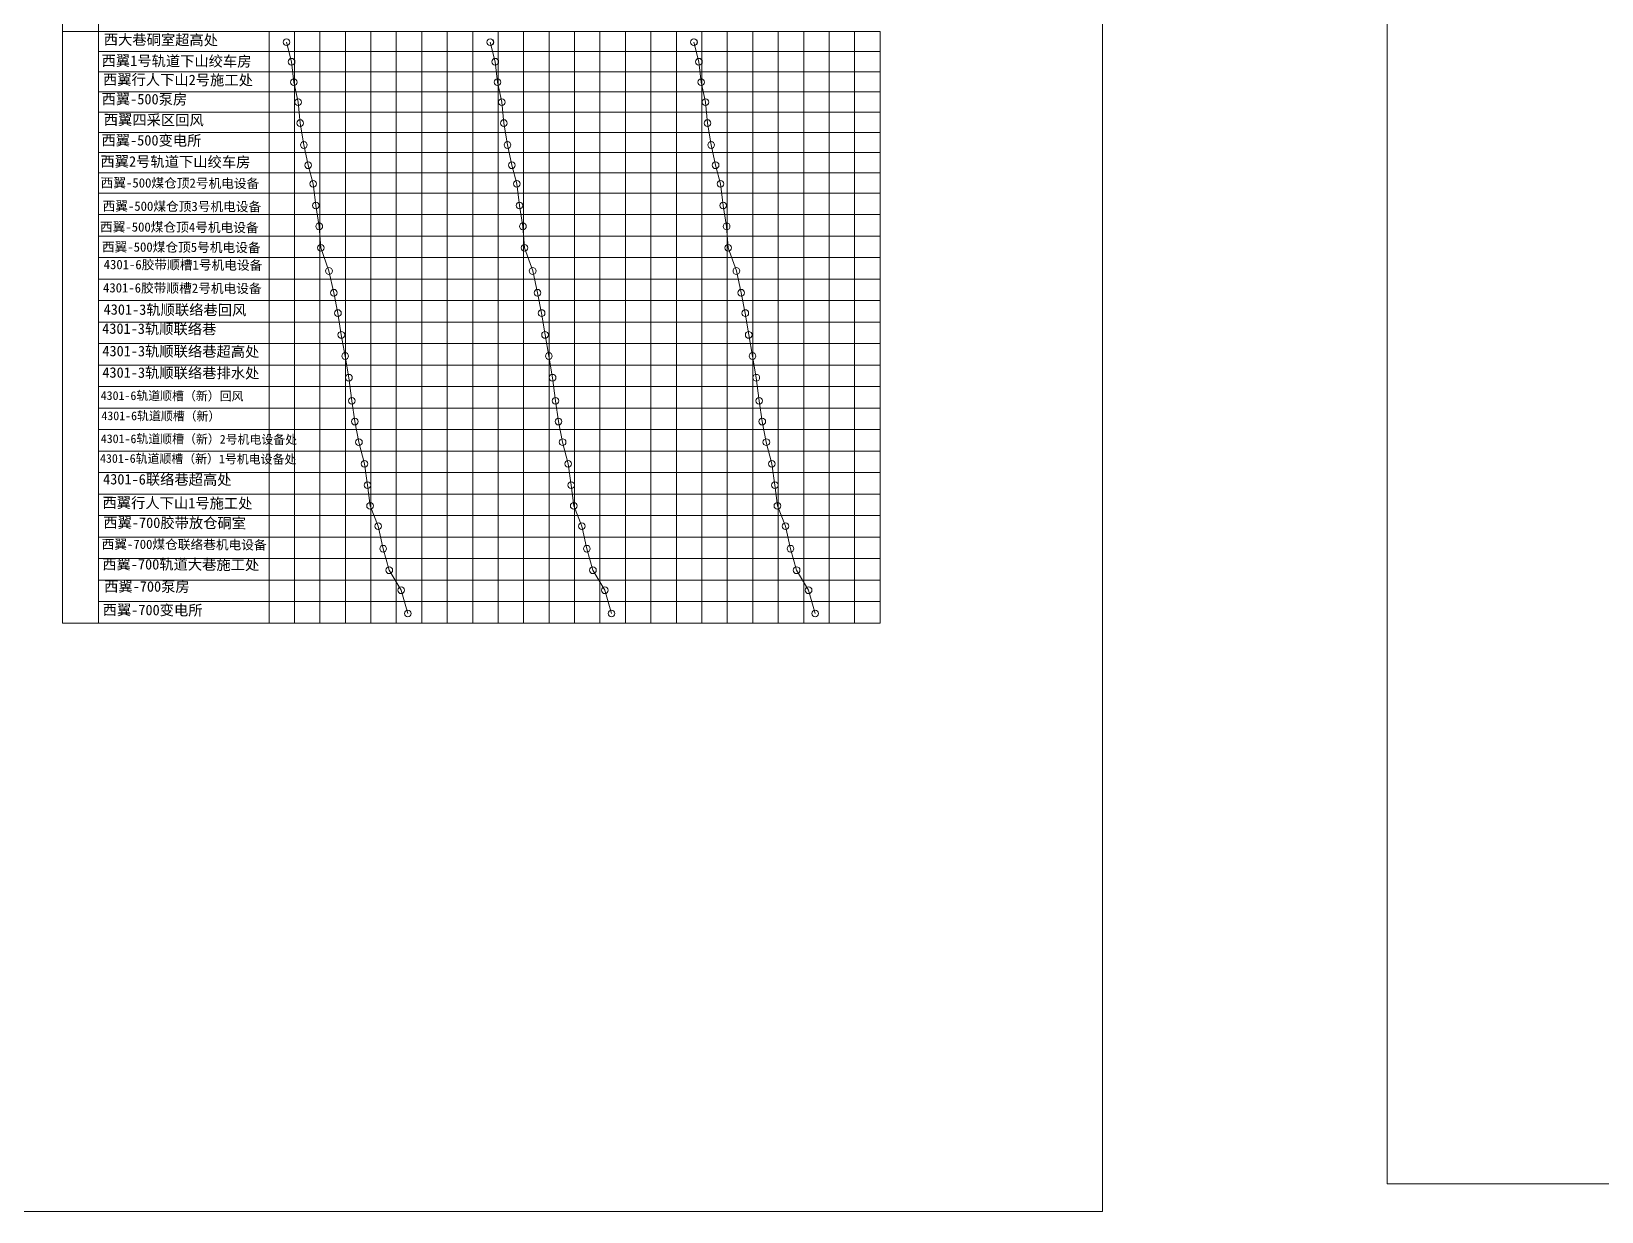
# Model space of a CAD drawing. Header units: inches. Extents: x -211412 to -11687, y -5 to 7052.
# Drawn here: x -210894 to -210354, y 6180 to 6586 of the extents above; entities that cross this region are included whole.
import ezdxf

# ---------------------------------------------------------------- set-up
doc = ezdxf.new("R2010")
doc.units = ezdxf.units.IN
doc.header["$MEASUREMENT"] = 0
doc.linetypes.add('CKSDHX1', pattern=[36, 30, -2, 0, -2, 0, -2])
doc.layers.get('0').update_dxf_attribs({"lineweight": 0})
doc.layers.add('通防巷道名称', color=7, linetype='CKSDHX1')

msp = doc.modelspace()

# ---------------------------------------------------------------- linework, layer by layer
at = {"color": 7}
for p, q in [((-210882.96, 6585.65), (-210882.96, 6777.87)), ((-210870.6, 6585.65), (-210870.6, 6719.15)), ((-210882.96, 6382.11), (-210882.96, 6585.65)), ((-210882.96, 6585.65), (-210601.92, 6585.65)), ((-210870.6, 6382.11), (-210870.6, 6585.65)), ((-210811.98, 6585.65), (-210811.98, 6382.11)), ((-210803.23, 6585.65), (-210803.23, 6382.11)), ((-210794.47, 6585.65), (-210794.47, 6382.11)), ((-210785.72, 6585.65), (-210785.72, 6382.11)), ((-210776.97, 6585.65), (-210776.97, 6382.11)), ((-210768.22, 6585.65), (-210768.22, 6382.11)), ((-210759.47, 6585.65), (-210759.47, 6382.11)), ((-210750.71, 6585.65), (-210750.71, 6382.11)), ((-210741.96, 6585.65), (-210741.96, 6382.11)), ((-210733.21, 6585.65), (-210733.21, 6382.11)), ((-210724.46, 6585.65), (-210724.46, 6382.11)), ((-210715.7, 6585.65), (-210715.7, 6382.11)), ((-210715.7, 6585.65), (-210715.7, 6382.11)), ((-210706.95, 6585.65), (-210706.95, 6382.11)), ((-210698.2, 6585.65), (-210698.2, 6382.11)), ((-210689.45, 6585.65), (-210689.45, 6382.11)), ((-210680.69, 6585.65), (-210680.69, 6382.11)), ((-210671.94, 6585.65), (-210671.94, 6382.11)), ((-210663.19, 6585.65), (-210663.19, 6382.11)), ((-210654.44, 6585.65), (-210654.44, 6382.11)), ((-210645.68, 6585.65), (-210645.68, 6382.11)), ((-210645.68, 6585.65), (-210645.68, 6382.11)), ((-210636.93, 6585.65), (-210636.93, 6382.11)), ((-210628.18, 6585.65), (-210628.18, 6382.11)), ((-210619.43, 6585.65), (-210619.43, 6382.11)), ((-210610.68, 6585.65), (-210610.68, 6382.11)), ((-210601.92, 6585.65), (-210601.92, 6382.11)), ((-210870.63, 6578.7), (-210601.95, 6578.7)), ((-210870.6, 6571.75), (-210601.92, 6571.75)), ((-210870.63, 6564.8), (-210601.95, 6564.8)), ((-210870.63, 6564.8), (-210601.95, 6564.8)), ((-210870.6, 6557.85), (-210601.92, 6557.85)), ((-210870.63, 6550.9), (-210601.95, 6550.9)), ((-210870.6, 6543.95), (-210601.92, 6543.95)), ((-210870.63, 6537), (-210601.95, 6537)), ((-210870.63, 6537), (-210601.95, 6537)), ((-210870.6, 6530.05), (-210601.92, 6530.05)), ((-210870.6, 6522.65), (-210601.92, 6522.65)), ((-210870.6, 6515.25), (-210601.92, 6515.25)), ((-210870.6, 6507.86), (-210601.92, 6507.86)), ((-210870.6, 6500.46), (-210601.92, 6500.46)), ((-210870.6, 6493.06), (-210601.92, 6493.06)), ((-210870.6, 6485.67), (-210601.92, 6485.67)), ((-210870.6, 6478.27), (-210601.92, 6478.27)), ((-210870.6, 6470.87), (-210601.92, 6470.87)), ((-210870.6, 6463.47), (-210601.92, 6463.47)), ((-210870.6, 6456.08), (-210601.92, 6456.08)), ((-210870.6, 6448.68), (-210601.92, 6448.68)), ((-210870.6, 6441.28), (-210601.92, 6441.28)), ((-210870.6, 6433.89), (-210601.92, 6433.89)), ((-210870.6, 6426.49), (-210601.92, 6426.49)), ((-210870.6, 6419.09), (-210601.92, 6419.09)), ((-210870.6, 6411.7), (-210601.92, 6411.7)), ((-210870.6, 6404.3), (-210601.92, 6404.3)), ((-210870.6, 6396.9), (-210601.92, 6396.9)), ((-210870.6, 6389.5), (-210601.92, 6389.5)), ((-210882.96, 6382.11), (-210601.92, 6382.11))]:
    msp.add_line(p, q, dxfattribs=at)
for p, q in [((-210805.95, 6581.96), (-210804.21, 6575.22)), ((-210735.93, 6581.96), (-210734.2, 6575.22)), ((-210665.91, 6581.96), (-210664.18, 6575.22)), ((-210804.21, 6575.22), (-210803.46, 6568.16)), ((-210734.2, 6575.22), (-210733.44, 6568.16)), ((-210664.18, 6575.22), (-210663.42, 6568.16)), ((-210803.46, 6568.16), (-210801.99, 6561.31)), ((-210733.44, 6568.16), (-210731.98, 6561.31)), ((-210663.42, 6568.16), (-210661.96, 6561.31)), ((-210801.99, 6561.31), (-210801.25, 6554.11)), ((-210731.98, 6561.31), (-210731.23, 6554.11)), ((-210661.96, 6561.31), (-210661.22, 6554.11)), ((-210801.25, 6554.11), (-210800.02, 6546.57)), ((-210731.23, 6554.11), (-210730, 6546.57)), ((-210661.22, 6554.11), (-210659.98, 6546.57)), ((-210800.02, 6546.57), (-210798.5, 6539.59)), ((-210730, 6546.57), (-210728.48, 6539.59)), ((-210659.98, 6546.57), (-210658.46, 6539.59)), ((-210798.5, 6539.59), (-210796.83, 6533.22)), ((-210728.48, 6539.59), (-210726.81, 6533.22)), ((-210658.46, 6539.59), (-210656.79, 6533.22)), ((-210796.83, 6533.22), (-210795.89, 6525.76)), ((-210726.81, 6533.22), (-210725.88, 6525.76)), ((-210656.79, 6533.22), (-210655.86, 6525.76)), ((-210795.89, 6525.76), (-210794.7, 6518.59)), ((-210725.88, 6525.76), (-210724.68, 6518.59)), ((-210655.86, 6525.76), (-210654.66, 6518.59)), ((-210794.7, 6518.59), (-210794.17, 6511.19)), ((-210724.68, 6518.59), (-210724.15, 6511.19)), ((-210654.66, 6518.59), (-210654.13, 6511.19)), ((-210794.17, 6511.19), (-210791.36, 6503.23)), ((-210724.15, 6511.19), (-210721.34, 6503.23)), ((-210654.13, 6511.19), (-210651.32, 6503.23)), ((-210791.36, 6503.23), (-210789.68, 6495.75)), ((-210721.34, 6503.23), (-210719.66, 6495.75)), ((-210651.32, 6503.23), (-210649.64, 6495.75)), ((-210789.68, 6495.75), (-210788.28, 6488.77)), ((-210719.66, 6495.75), (-210718.26, 6488.77)), ((-210649.64, 6495.75), (-210648.24, 6488.77)), ((-210788.28, 6488.77), (-210787.12, 6481.24)), ((-210718.26, 6488.77), (-210717.1, 6481.24)), ((-210648.24, 6488.77), (-210647.08, 6481.24)), ((-210787.12, 6481.24), (-210785.81, 6473.99)), ((-210717.1, 6481.24), (-210715.79, 6473.99)), ((-210647.08, 6481.24), (-210645.77, 6473.99)), ((-210785.81, 6473.99), (-210784.5, 6466.53)), ((-210715.79, 6473.99), (-210714.48, 6466.53)), ((-210645.77, 6473.99), (-210644.46, 6466.53)), ((-210784.5, 6466.53), (-210783.53, 6458.58)), ((-210714.48, 6466.53), (-210713.52, 6458.58)), ((-210644.46, 6466.53), (-210643.5, 6458.58)), ((-210783.53, 6458.58), (-210782.45, 6451.42)), ((-210713.52, 6458.58), (-210712.44, 6451.42)), ((-210643.5, 6458.58), (-210642.42, 6451.42)), ((-210782.45, 6451.42), (-210781.06, 6444.35)), ((-210712.44, 6451.42), (-210711.04, 6444.35)), ((-210642.42, 6451.42), (-210641.02, 6444.35)), ((-210781.06, 6444.35), (-210779.14, 6436.87)), ((-210711.04, 6444.35), (-210709.12, 6436.87)), ((-210641.02, 6444.35), (-210639.1, 6436.87)), ((-210779.14, 6436.87), (-210778.1, 6429.59)), ((-210709.12, 6436.87), (-210708.08, 6429.59)), ((-210639.1, 6436.87), (-210638.06, 6429.59)), ((-210778.1, 6429.59), (-210777.25, 6422.46)), ((-210708.08, 6429.59), (-210707.23, 6422.46)), ((-210638.06, 6429.59), (-210637.21, 6422.46)), ((-210777.25, 6422.46), (-210774.45, 6415.43)), ((-210707.23, 6422.46), (-210704.43, 6415.43)), ((-210637.21, 6422.46), (-210634.41, 6415.43)), ((-210774.45, 6415.43), (-210772.74, 6407.71)), ((-210704.43, 6415.43), (-210702.73, 6407.71)), ((-210634.41, 6415.43), (-210632.71, 6407.71)), ((-210772.74, 6407.71), (-210770.64, 6400.29)), ((-210702.73, 6407.71), (-210700.62, 6400.29)), ((-210632.71, 6407.71), (-210630.6, 6400.29)), ((-210770.64, 6400.29), (-210766.53, 6393.4)), ((-210700.62, 6400.29), (-210696.51, 6393.4)), ((-210630.6, 6400.29), (-210626.49, 6393.4)), ((-210766.53, 6393.4), (-210764.27, 6385.41)), ((-210696.51, 6393.4), (-210694.25, 6385.41)), ((-210626.49, 6393.4), (-210624.23, 6385.41))]:
    msp.add_line(p, q)
for points in [[(-210427.62, 7041.22), (-209541.43, 7041.22), (-209541.43, 6189.21), (-210427.62, 6189.21)], [(-211411.7, 7031.7), (-210525.51, 7031.7), (-210525.51, 6179.68), (-211411.7, 6179.68)]]:
    msp.add_lwpolyline(points, close=True)
for centre in [(-210805.95, 6581.96), (-210735.93, 6581.96), (-210735.93, 6581.96), (-210735.93, 6581.96), (-210735.93, 6581.96), (-210735.93, 6581.96), (-210735.93, 6581.96), (-210735.93, 6581.96), (-210735.93, 6581.96), (-210735.93, 6581.96), (-210735.93, 6581.96), (-210735.93, 6581.96), (-210735.93, 6581.96), (-210735.93, 6581.96), (-210735.93, 6581.96), (-210735.93, 6581.96), (-210735.93, 6581.96), (-210735.93, 6581.96), (-210735.93, 6581.96), (-210735.93, 6581.96), (-210735.93, 6581.96), (-210735.9, 6581.96), (-210735.9, 6581.96), (-210735.9, 6581.96), (-210735.9, 6581.96), (-210735.9, 6581.96), (-210735.9, 6581.96), (-210665.91, 6581.96), (-210665.91, 6581.96), (-210665.91, 6581.96), (-210665.91, 6581.96), (-210665.91, 6581.96), (-210665.91, 6581.96), (-210665.91, 6581.96), (-210665.91, 6581.96), (-210665.91, 6581.96), (-210665.91, 6581.96), (-210665.91, 6581.96), (-210665.91, 6581.96), (-210665.91, 6581.96), (-210665.91, 6581.96), (-210665.91, 6581.96), (-210665.91, 6581.96), (-210665.91, 6581.96), (-210665.91, 6581.96), (-210665.91, 6581.96), (-210665.91, 6581.96), (-210665.88, 6581.96), (-210665.88, 6581.96), (-210665.88, 6581.96), (-210665.88, 6581.96), (-210665.88, 6581.96), (-210665.88, 6581.96), (-210804.21, 6575.22), (-210734.2, 6575.22), (-210734.2, 6575.22), (-210734.2, 6575.22), (-210734.2, 6575.22), (-210734.2, 6575.22), (-210734.2, 6575.22), (-210664.18, 6575.22), (-210664.18, 6575.22), (-210664.18, 6575.22), (-210664.18, 6575.22), (-210664.18, 6575.22), (-210664.18, 6575.22), (-210803.46, 6568.16), (-210733.44, 6568.16), (-210663.42, 6568.16), (-210801.99, 6561.31), (-210731.98, 6561.31), (-210661.96, 6561.31), (-210801.25, 6554.11), (-210731.23, 6554.11), (-210661.22, 6554.11), (-210800.02, 6546.57), (-210730, 6546.57), (-210659.98, 6546.57), (-210798.5, 6539.59), (-210728.48, 6539.59), (-210658.46, 6539.59), (-210796.83, 6533.22), (-210726.81, 6533.22), (-210656.79, 6533.22), (-210795.89, 6525.76), (-210725.88, 6525.76), (-210655.86, 6525.76), (-210794.7, 6518.59), (-210724.68, 6518.59), (-210654.66, 6518.59), (-210794.17, 6511.19), (-210724.15, 6511.19), (-210654.13, 6511.19), (-210791.36, 6503.23), (-210721.34, 6503.23), (-210651.32, 6503.23), (-210789.68, 6495.75), (-210719.66, 6495.75), (-210649.64, 6495.75), (-210788.28, 6488.77), (-210718.26, 6488.77), (-210648.24, 6488.77), (-210787.12, 6481.24), (-210717.1, 6481.24), (-210647.08, 6481.24), (-210785.81, 6473.99), (-210715.79, 6473.99), (-210645.77, 6473.99), (-210784.5, 6466.53), (-210714.48, 6466.53), (-210644.46, 6466.53), (-210783.53, 6458.58), (-210713.52, 6458.58), (-210643.5, 6458.58), (-210782.45, 6451.42), (-210712.44, 6451.42), (-210642.42, 6451.42), (-210781.06, 6444.35), (-210711.04, 6444.35), (-210641.02, 6444.35), (-210779.14, 6436.87), (-210709.12, 6436.87), (-210639.1, 6436.87), (-210778.1, 6429.59), (-210708.08, 6429.59), (-210638.06, 6429.59), (-210777.25, 6422.46), (-210707.23, 6422.46), (-210637.21, 6422.46), (-210774.45, 6415.43), (-210704.43, 6415.43), (-210634.41, 6415.43), (-210772.74, 6407.71), (-210702.73, 6407.71), (-210632.71, 6407.71), (-210770.64, 6400.29), (-210700.62, 6400.29), (-210630.6, 6400.29), (-210766.53, 6393.4), (-210696.51, 6393.4), (-210626.49, 6393.4), (-210764.27, 6385.41), (-210694.25, 6385.41), (-210624.23, 6385.41)]:
    msp.add_circle(centre, 1.15, dxfattribs=at)

# ---------------------------------------------------------------- texts
at = {"layer": '通防巷道名称', "color": 0, "linetype": 'Continuous', "lineweight": 30, "attachment_point": 1, "rotation": 359.7045}
for s, insert, char_height, width in [('{\\fSimSun|b0|i0|c134|p34;\\C7;西大巷硐室超高处}', (-210868.78, 6584.66), 3.6, 67.4626), ('{\\fSimSun|b0|i0|c134|p2;西翼1号轨道下山绞车房}', (-210869.53, 6577.41), 3.6, 67.4626), ('{\\fSimSun|b0|i0|c134|p34;\\C7;西翼行人下山2号施工处}', (-210869.05, 6570.92), 3.6, 67.4626), ('{\\fSimSun|b0|i0|c134|p2;西翼-500泵房}', (-210869.52, 6564.23), 3.6, 67.4626), ('{\\fSimSun|b0|i0|c134|p34;\\C7;西翼四采区回风}', (-210868.77, 6557.09), 3.6, 67.4626), ('{\\fSimSun|b0|i0|c134|p2;西翼-500变电所}', (-210869.56, 6550.07), 3.6, 67.4626), ('{\\fSimSun|b0|i0|c134|p2;西翼2号轨道下山绞车房}', (-210869.92, 6542.76), 3.6, 67.4626), ('{\\fSimSun|b0|i0|c134|p2;西翼-500煤仓顶2号机电设备}', (-210869.84, 6535.21), 3.2, 67.4626), ('{\\fSimSun|b0|i0|c134|p2;西翼-500煤仓顶3号机电设备}', (-210869.18, 6527.2), 3.2, 67.4626), ('{\\fSimSun|b0|i0|c134|p2;西翼-500煤仓顶4号机电设备}', (-210870.07, 6520.04), 3.2, 67.4626), ('{\\fSimSun|b0|i0|c134|p2;西翼-500煤仓顶5号机电设备}', (-210869.4, 6513.15), 3.2, 67.4626), ('\\pt25.6;{\\fSimSun|b0|i0|c134|p34;\\C7;4301-6胶带顺槽1号机电设备}', (-210868.8, 6507.09), 3.2, 67.4626), ('\\pt25.6;{\\fSimSun|b0|i0|c134|p34;\\C7;4301-6胶带顺槽2号机电设备}', (-210869.03, 6499.08), 3.2, 67.4626), ('\\pt28.8;{\\fSimSun|b0|i0|c134|p34;\\C7;4301-3轨顺联络巷回风}', (-210868.84, 6491.82), 3.6, 67.4626), ('\\pt28.8;{\\fSimSun|b0|i0|c134|p34;\\C7;4301-3轨顺联络巷}', (-210869.32, 6485.25), 3.6, 67.4626), ('\\pt28.8;{\\fSimSun|b0|i0|c134|p34;\\C7;4301-3轨顺联络巷超高处}', (-210869.26, 6477.54), 3.6, 67.4626), ('\\pt28.8;{\\fSimSun|b0|i0|c134|p34;\\C7;4301-3轨顺联络巷排水处}', (-210869.26, 6470.14), 3.6, 67.4626), ('\\pt24;{\\fSimSun|b0|i0|c134|p34;\\C7;4301-6轨道顺槽（新）回风}', (-210869.82, 6461.9), 3, 67.4626), ('\\pt24;{\\fSimSun|b0|i0|c134|p34;\\C7;4301-6轨道顺槽（新）}', (-210869.59, 6454.95), 3, 67.4626), ('\\pt24;{\\fSimSun|b0|i0|c134|p34;\\C7;4301-6轨道顺槽（新）2号机电设备处}', (-210869.8, 6447.06), 3, 70.6763), ('\\pt24;{\\fSimSun|b0|i0|c134|p34;\\C7;4301-6轨道顺槽（新）1号机电设备处}', (-210870.06, 6440.28), 3, 70.9285), ('\\pt28.8;{\\fSimSun|b0|i0|c134|p34;\\C7;4301-6联络巷超高处}', (-210869.01, 6433.44), 3.6, 67.4626), ('{\\fSimSun|b0|i0|c134|p34;\\C7;西翼行人下山1号施工处}', (-210869.21, 6425.36), 3.6, 67.4626), ('{\\fSimSun|b0|i0|c134|p34;\\C7;西翼-700胶带放仓硐室}', (-210868.94, 6418.53), 3.6, 67.4626), ('{\\fSimSun|b0|i0|c134|p34;\\C7;西翼-700煤仓联络巷机电设备}', (-210869.5, 6410.9), 3.2, 67.4626), ('{\\fSimSun|b0|i0|c134|p34;\\C7;西翼-700轨道大巷施工处}', (-210869.3, 6404.23), 3.6, 67.4626), ('{\\fSimSun|b0|i0|c134|p34;\\C7;西翼-700泵房}', (-210868.66, 6396.6), 3.6, 67.4626), ('{\\fSimSun|b0|i0|c134|p34;\\C7;西翼-700变电所}', (-210869.16, 6388.52), 3.6, 67.4626)]:
    msp.add_mtext(s, dxfattribs=dict(at, insert=insert, char_height=char_height, width=width))

doc.saveas('drawing.dxf')
